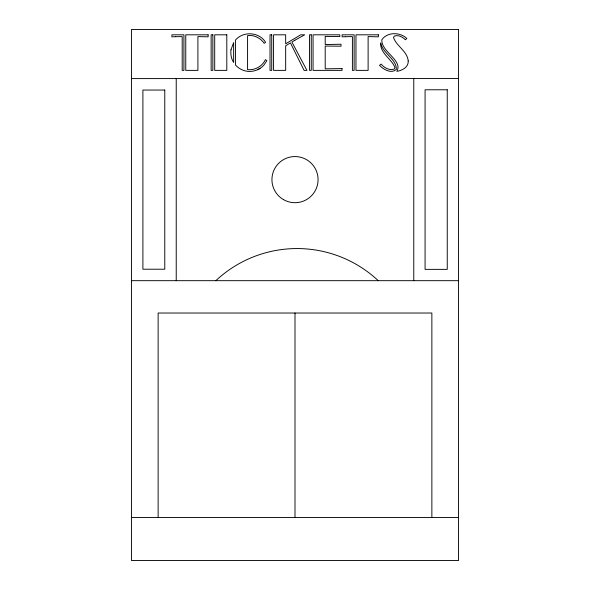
<?xml version="1.0" encoding="UTF-8"?>
<svg xmlns="http://www.w3.org/2000/svg" width="590" height="590" viewBox="0 0 590 590"><rect width="100%" height="100%" fill="white"/><g stroke="black" fill="none" stroke-linecap="round" stroke-linejoin="round"><path stroke-width="0.89" d="M131.437 78.603L458.563 78.455M131.437 280.678L458.563 280.678M131.437 517.526L458.563 517.526M431.865 517.526L431.865 313.024L158.135 313.024L158.135 517.526M413.767 78.477L413.767 280.678M295 313.024L295 517.526M176.233 78.588L176.233 280.678M215.822 280.678A118.723 118.723 0 0 1 378.249 280.678M257.653 69.679A19.713 19.713 0 0 0 264.069 64.893L266.857 60.608L265.404 59.649C262.307 66.397 254.91 70.394 247.579 69.635L247.579 35.651C254.061 34.655 260.514 38.04 264.202 43.299L265.603 42.34C259.29 31.926 243.213 30.887 235.432 40.127L235.432 64.989C239.688 69.65 246.052 72.275 252.365 71.213A18.541 18.541 0 0 0 260.072 68.329M380.609 43.468C380.476 53.624 391.568 58.867 394.968 67.503L394.268 69.118C389.503 70.815 384.149 67.717 381.096 64.081L379.525 65.394C383.375 69.465 391.539 74.163 396.325 69.347C396.701 59.03 382.46 53.307 380.734 42.878L380.609 43.468M230.985 49.767C230.469 54.147 231.155 58.764 233.64 62.481L233.64 42.583L230.985 49.767M408.221 60.954C408.619 67.245 402.159 70.542 396.812 71.353C403.324 60.335 380.97 51.817 381.841 39.759C387.357 31.698 400.234 32.03 406.82 38.505L405.419 39.759C402.579 37.023 398.257 34.522 394.275 36.086L393.523 37.598C396.605 46.345 407.358 51.175 408.221 60.954M294.845 40.238L291.917 42.074L306.918 70.372L304.086 70.372L290.442 42.893L285.671 45.769L285.671 70.372L273.568 70.372L273.568 34.817L285.671 34.817L285.671 43.793L300.716 34.817L304.706 34.817L294.845 40.238M342.03 68.58L325.208 68.823L325.208 46.057L341.02 46.204L341.02 44.235L325.208 44.552L325.208 36.388L339.818 36.587L339.818 34.817L313.061 34.817L313.061 70.372L342.03 70.372L342.03 68.58M175.355 36.713L171.897 36.831L171.897 34.817L183.918 34.817L183.918 70.372L182.199 70.372L182.199 36.587L175.355 36.713M345.563 36.713L342.104 36.831L342.104 34.817L354.125 34.817L354.125 70.372L352.407 70.372L352.407 36.587L345.563 36.713M458.563 29.5L131.437 29.5L131.437 560.5L458.563 560.5L458.563 29.5M208.137 34.817L185.762 34.817L185.762 70.372L197.908 70.372L197.908 36.587L208.137 36.831L208.137 34.817M212.857 34.817L211.139 34.817L211.139 70.372L212.857 70.372L212.857 34.817M226.803 34.817L214.701 34.817L214.701 70.372L226.803 70.372L226.803 34.817M271.725 34.817L270.006 34.817L270.006 70.372L271.725 70.372L271.725 34.817M311.269 34.817L309.544 34.817L309.544 70.372L311.269 70.372L311.269 34.817M378.345 34.817L355.969 34.817L355.969 70.372L368.116 70.372L368.116 36.587L378.345 36.831L378.345 34.817M447.25 89.776L425.08 89.783L425.08 269.365L447.25 269.365L447.25 89.776M164.772 90.049L142.898 90.056L142.898 269.217L164.772 269.217L164.772 90.049M283.466 199.612A23.076 23.076 0 0 0 318.076 179.633A23.076 23.076 0 0 0 283.466 159.647A23.076 23.076 0 0 0 283.466 199.612"/></g></svg>
